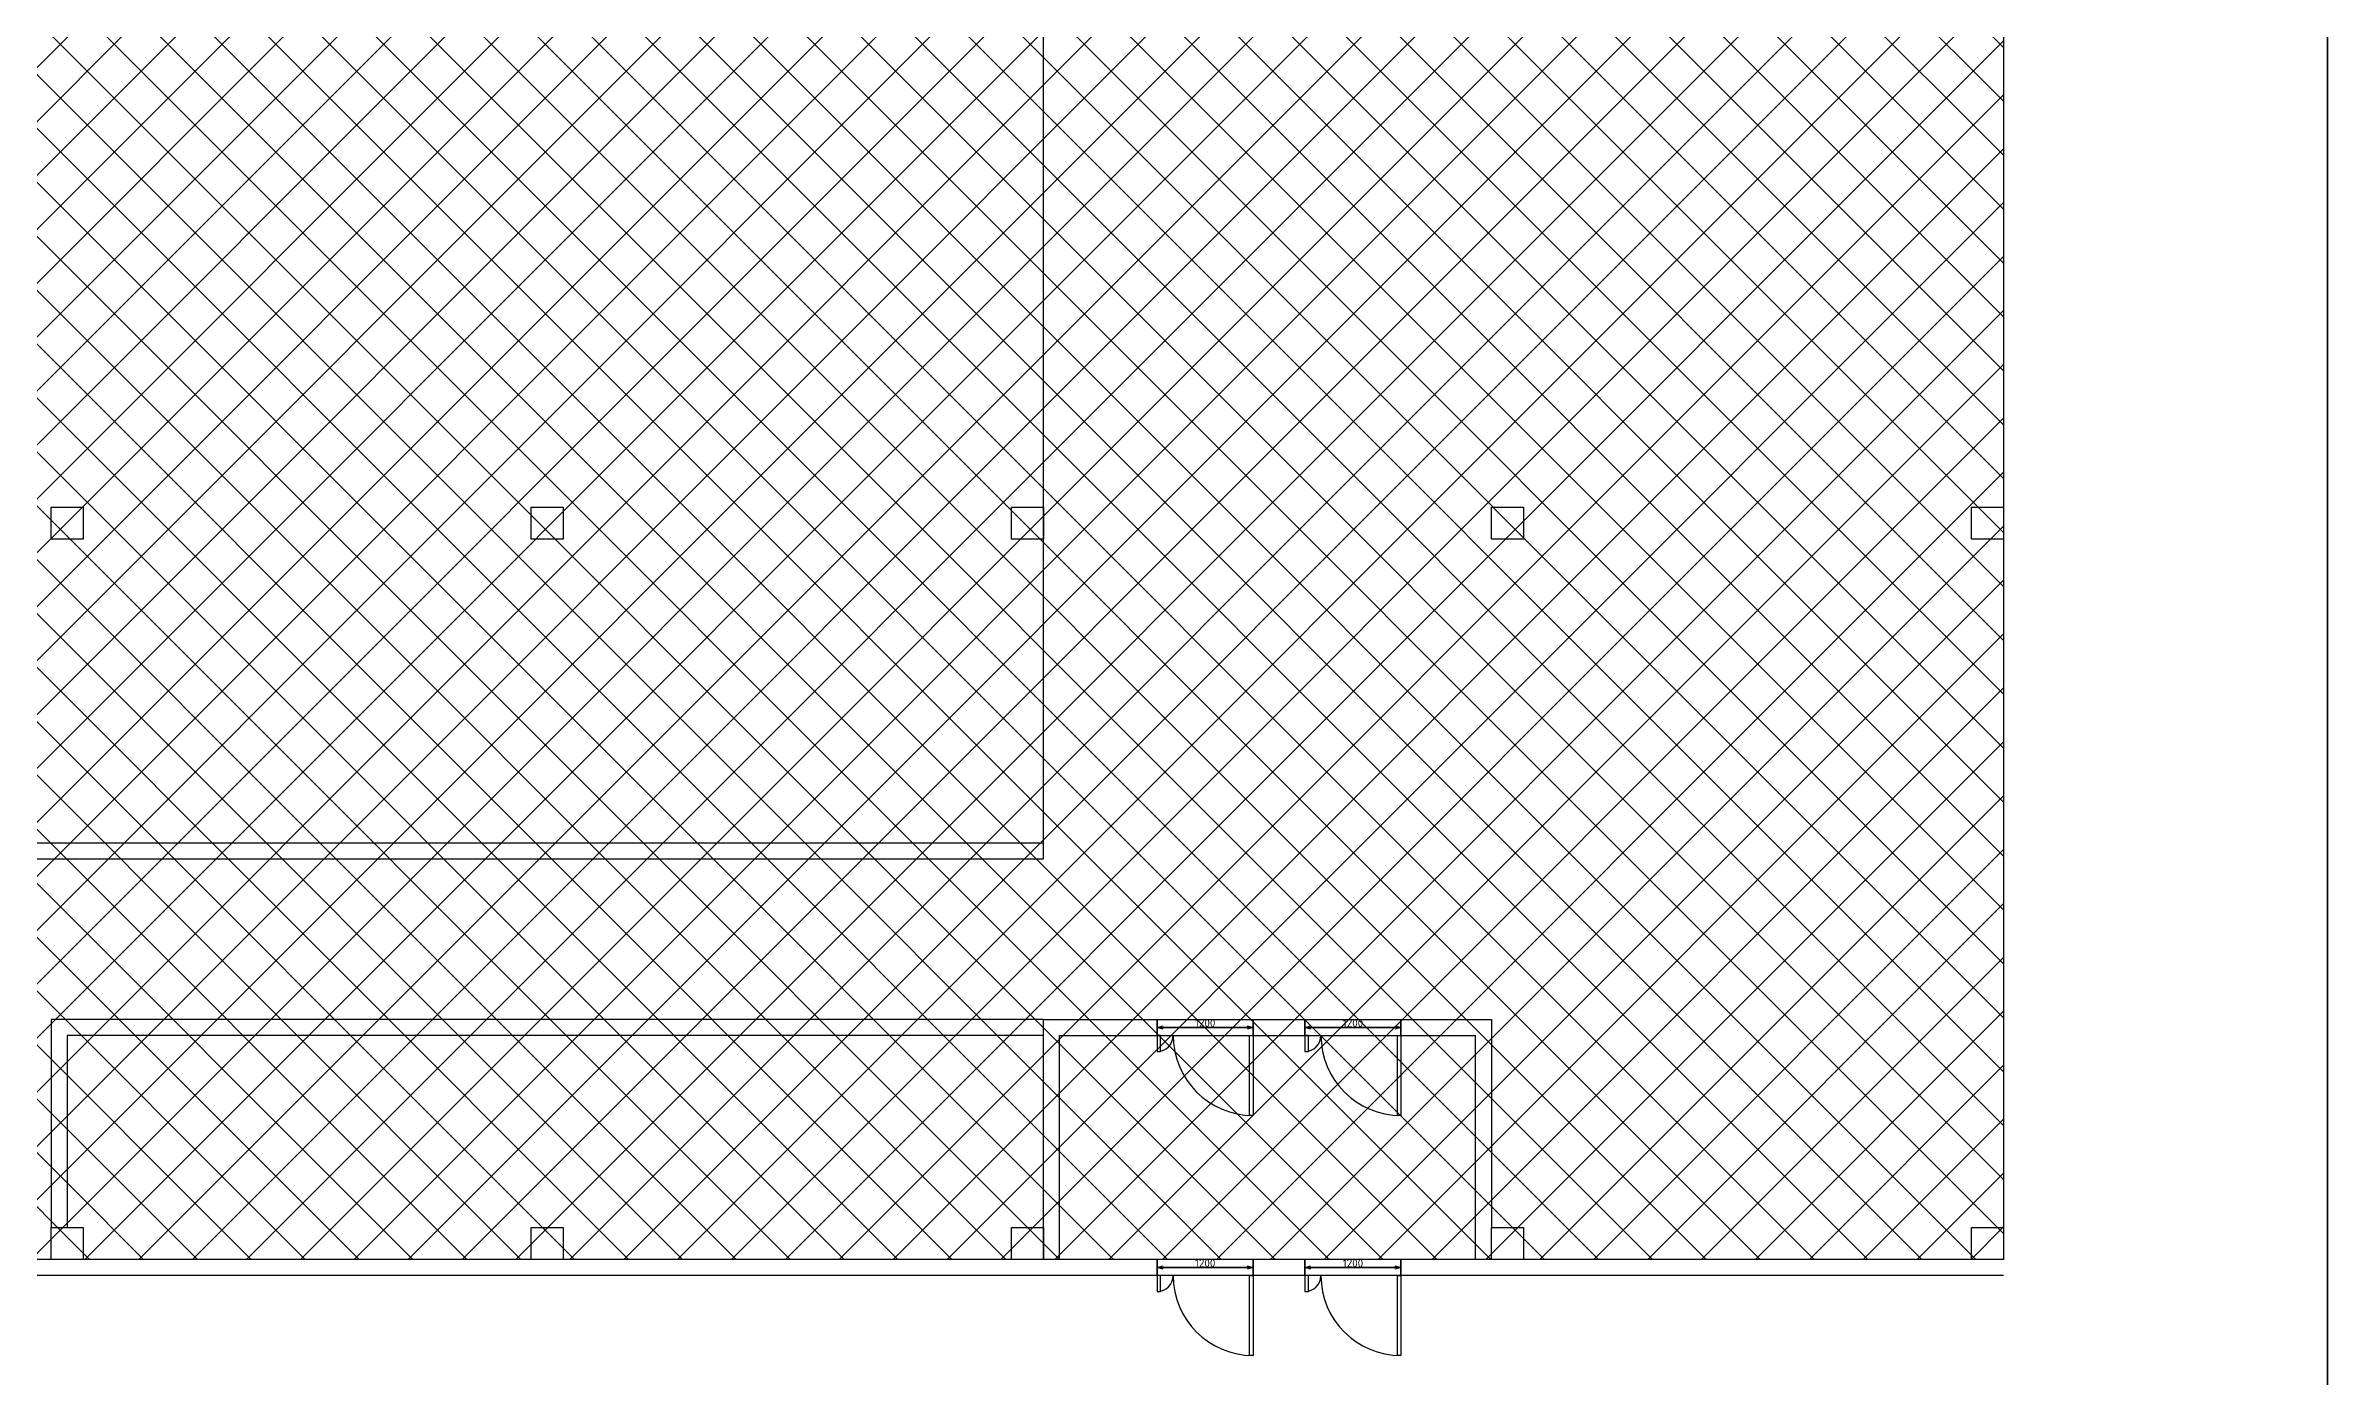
# Model space of a CAD drawing. Extents: x -150237 to 313168, y -187365 to 36962.
# Drawn here: x -25042 to 3475, y -170352 to -153728 of the extents above; entities that cross this region are included whole.
import ezdxf
from ezdxf import colors
from ezdxf.entities.mleader import LeaderData, LeaderLine
from ezdxf.math import Vec2, Vec3

# ---------------------------------------------------------------- set-up
doc = ezdxf.new("R2010")
doc.units = 0
doc.header["$LTSCALE"] = 50
doc.header["$PDMODE"] = 34
doc.header["$PDSIZE"] = 20
doc.layers.get('0').update_dxf_attribs({"linetype": 'CONTINUOUS'})
doc.layers.get('Defpoints').update_dxf_attribs({"linetype": 'CONTINUOUS'})
for name, color, linetype in [('Colums', 25, 'CONTINUOUS'), ('Dim', 7, 'CONTINUOUS'), ('Двери', 76, 'CONTINUOUS')]:
    doc.layers.add(name, color=color, linetype=linetype)
doc.layers.add('Стены', color=7, linetype='CONTINUOUS', lineweight=35)
doc.styles.get("Standard").update_dxf_attribs({"font": 'isocpeur.ttf'})
doc.dimstyles.get("Standard").update_dxf_attribs({"dimscale": 0, "dimtxt": 180, "dimasz": 75, "dimexe": 0, "dimexo": 0, "dimgap": 30, "dimtad": 1, "dimdec": 0, "dimdsep": 46, "dimtxsty": 'Standard', "dimblk1": 'OPEN30', "dimblk2": 'OPEN30', "dimsah": 1, "dimcen": 25, "dimadec": 0, "dimazin": 0, "dimtfac": 1, "dimtdec": 0, "dimtmove": 0, "dimatfit": 3, "dimldrblk": 'OPEN30', "dimfxl": 1, "dimtolj": 1, "dimtzin": 0, "dimarcsym": 0})

# ---------------------------------------------------------------- blocks, each defined once
blk = doc.blocks.new('_OPEN30')
at = {"color": 0, "linetype": 'ByBlock'}
for p, q in [((-1, 0.26794919), (0, 0)), ((0, 0), (-1, -0.26794919)), ((0, 0), (-1, 0))]:
    blk.add_line(p, q, dxfattribs=at)
blk = doc.blocks.new('*D115')
at = {"layer": 'Defpoints', "color": 0, "transparency": 16777216}
for p in [(-200, -24.99997060600248), (-200, -87.49997060600435), (1000, -87.49997060600248)]:
    blk.add_point(p, dxfattribs=at)
at = {"layer": 'Dim', "color": 0, "lineweight": -2, "transparency": 16777216}
for p, q in [((-200, -87.49997060600435), (-200, -24.99997060600248)), ((925, -24.99997060600248), (-125, -24.99997060600248)), ((1000, -87.49997060600248), (1000, -24.99997060600248))]:
    blk.add_line(p, q, dxfattribs=at)
at = {"layer": 'Dim', "color": 0, "lineweight": -2, "transparency": 16777216, "xscale": 75, "yscale": 75, "zscale": 75, "rotation": 180}
blk.add_blockref('_OPEN30', (-200, -24.99997060600248), dxfattribs=at)
at = {"layer": 'Dim', "color": 0, "lineweight": -2, "transparency": 16777216, "xscale": 75, "yscale": 75, "zscale": 75}
blk.add_blockref('_OPEN30', (1000, -24.99997060600248), dxfattribs=at)
at = {"layer": 'Dim', "color": 0, "transparency": 16777216, "insert": (400, 30.00002939399752), "char_height": 100, "attachment_point": 5}
blk.add_mtext('\\A1;1200', dxfattribs=at)
blk = doc.blocks.new('*D117')
at = {"layer": 'Defpoints', "color": 0, "transparency": 16777216}
for p in [(-200, -24.99994592496108), (-200, -87.49994592496296), (1000, -87.49994592496108)]:
    blk.add_point(p, dxfattribs=at)
at = {"layer": 'Dim', "color": 0, "lineweight": -2, "transparency": 16777216}
for p, q in [((-200, -87.49994592496296), (-200, -24.99994592496108)), ((925, -24.99994592496108), (-125, -24.99994592496108)), ((1000, -87.49994592496108), (1000, -24.99994592496108))]:
    blk.add_line(p, q, dxfattribs=at)
at = {"layer": 'Dim', "color": 0, "lineweight": -2, "transparency": 16777216, "xscale": 75, "yscale": 75, "zscale": 75, "rotation": 180}
blk.add_blockref('_OPEN30', (-200, -24.99994592496108), dxfattribs=at)
at = {"layer": 'Dim', "color": 0, "lineweight": -2, "transparency": 16777216, "xscale": 75, "yscale": 75, "zscale": 75}
blk.add_blockref('_OPEN30', (1000, -24.99994592496108), dxfattribs=at)
at = {"layer": 'Dim', "color": 0, "transparency": 16777216, "insert": (400, 30.00005407503892), "char_height": 100, "attachment_point": 5}
blk.add_mtext('\\A1;1200', dxfattribs=at)
blk = doc.blocks.new('*U114')
at = {"layer": 'Двери'}
for points in [[(-200, -125), (-200, -325), (-156, -325), (-156, -125)], [(1000, -124.9999999999981), (1000.000000000002, -1124.999999999998), (956.0000000000017, -1124.999999999998), (956, -124.9999999999981)]]:
    blk.add_lwpolyline(points, close=True, dxfattribs=at)
for centre, radius, start, end in [((-200.0000000000001, -125), 200.0000000000001, 270, 7.016709298534877e-15), ((1000, -124.9999999999981), 1000, 180, 270)]:
    blk.add_arc(centre, radius, start, end, dxfattribs=at)
at = {"layer": 'Стены'}
for p, q in [((-200, -125), (-200, 75.00005878799129)), ((1000, -124.9999999999981), (1000, 75.00005878799317))]:
    blk.add_line(p, q, dxfattribs=at)
at = {"layer": 'Dim'}
dim = blk.add_linear_dim(base=(-200, -24.99997060600248), p1=(1000, -87.49997060600248), p2=(-200, -87.49997060600435), angle=180, dimstyle='Standard', override={"dimscale": 1, "dimtxt": 100, "dimgap": 5, "dimarcsym": 2}, dxfattribs=at)
dim.commit()
dim.dimension.update_dxf_attribs({"geometry": '*D115', "text_midpoint": (400, 30.00002939399752)})
blk = doc.blocks.new('*U116')
at = {"layer": 'Двери'}
for points in [[(-200, -125), (-200, -325), (-156, -325), (-156, -125)], [(1000, -124.9999999999981), (1000.000000000002, -1124.999999999998), (956.0000000000017, -1124.999999999998), (956, -124.9999999999981)]]:
    blk.add_lwpolyline(points, close=True, dxfattribs=at)
for centre, radius, start, end in [((-200.0000000000001, -125), 200.0000000000001, 270, 7.016709298534877e-15), ((1000, -124.9999999999981), 1000, 180, 270)]:
    blk.add_arc(centre, radius, start, end, dxfattribs=at)
at = {"layer": 'Стены'}
for p, q in [((-200, -125), (-200, 75.00010815007408)), ((1000, -124.9999999999981), (1000, 75.00010815007596))]:
    blk.add_line(p, q, dxfattribs=at)
at = {"layer": 'Dim'}
dim = blk.add_linear_dim(base=(-200, -24.99994592496108), p1=(1000, -87.49994592496108), p2=(-200, -87.49994592496296), angle=180, dimstyle='Standard', override={"dimscale": 1, "dimtxt": 100, "dimgap": 5, "dimarcsym": 2}, dxfattribs=at)
dim.commit()
dim.dimension.update_dxf_attribs({"geometry": '*D117', "text_midpoint": (400, 30.00005407503892)})

msp = doc.modelspace()

# ---------------------------------------------------------------- hatches: boundary and pattern name
h = msp.add_hatch()
h.set_pattern_fill('ANSI37', color=256, scale=150)
h.set_pattern_definition([(45, (-24859.03474925136, -97807.4775435157), (-336.7596045400932, 336.7596045400933), []), (135, (-24859.03474925136, -97807.4775435157), (-336.7596045400933, -336.7596045400932), [])])
h.paths.add_polyline_path([(-30571.64227664717, -168893.162743893), (-30571.64227664717, -168493.1625682187), (-30721.64140697732, -168493.162743893), (-30721.64140697731, -147293.1619984381), (-32711.64317917793, -147293.162743893), (-32711.64317917793, -144693.162743893), (-571.6435541131132, -144693.162743893), (-571.6422766471724, -168893.162743893)])

# ---------------------------------------------------------------- linework, layer by layer
for p, q in [((-571.6435541131132, -144493.162743893), (-571.6422766471724, -168893.162743893)), ((-12571.64243974411, -163893.162865066), (-12571.64243974411, -144693.162743893)), ((-12571.64243974411, -163893.162865066), (-30721.64140697732, -163893.162865066)), ((-12571.64189681329, -163693.1630050201), (-30721.6408640465, -163693.1630050201)), ((-12571.64227664717, -165893.162743893), (-24971.64227664717, -165893.162743893)), ((-24971.64227664717, -165893.162743893), (-24971.64227664717, -168493.162743893)), ((-12571.64227664717, -168893.162743893), (-12571.64227664717, -165893.162743893)), ((-12571.64227664717, -165893.162743893), (-6971.642276647173, -165893.162743893)), ((-6971.642276647173, -165893.162743893), (-6971.642276647172, -168493.162743893)), ((-12571.64243974411, -166093.162865066), (-24771.64243974411, -166093.162865066)), ((-24771.64243974411, -166093.162865066), (-24771.64243974411, -168493.1629488008)), ((-12371.64213534458, -166093.162865066), (-7171.642135344583, -166093.162865066)), ((-12371.64213534458, -168893.1627717811), (-12371.64213534458, -166093.162865066)), ((-7171.642135344583, -168893.1627717811), (-7171.642135344583, -166093.162865066)), ((-571.6422766471724, -168893.162743893), (-36571.64227664717, -168893.162743893)), ((-571.6411239915969, -169093.162802681), (-36571.64227664717, -169093.162802681))]:
    msp.add_line(p, q)
at = {"const_width": 10}
msp.add_lwpolyline([(-30571.64227664717, -168893.162743893), (-30571.64227664717, -168493.1625682187), (-30721.64140697732, -168493.162743893), (-30721.64140697731, -147293.1619984381), (-32711.64317917793, -147293.162743893), (-32711.64317917793, -144693.162743893), (-571.6435541131132, -144693.162743893), (-571.6422766471724, -168893.162743893), (-30571.64227664717, -168893.162743893)], close=True, dxfattribs=at)
at = {"layer": 'Colums'}
for points in [[(-24971.64256448126, -159893.1628026811), (-24971.64256448126, -159493.1628026811), (-24571.64256448126, -159493.1628026811), (-24571.64256448126, -159893.1628026811), (-24971.64256448126, -159893.1628026811)], [(-18971.64256448126, -159893.1628026811), (-18971.64256448126, -159493.1628026811), (-18571.64256448126, -159493.1628026811), (-18571.64256448126, -159893.1628026811), (-18971.64256448126, -159893.1628026811)], [(-12971.64256448126, -159893.1628026811), (-12971.64256448126, -159493.1628026811), (-12571.64256448126, -159493.1628026811), (-12571.64256448126, -159893.1628026811), (-12971.64256448126, -159893.1628026811)], [(-6971.642564481262, -159893.1628026811), (-6971.642564481262, -159493.1628026811), (-6571.642564481262, -159493.1628026811), (-6571.642564481262, -159893.1628026811), (-6971.642564481262, -159893.1628026811)], [(-971.6425644812616, -159893.1628026811), (-971.6425644812616, -159493.1628026811), (-571.6425644812616, -159493.1628026811), (-571.6425644812616, -159893.1628026811), (-971.6425644812616, -159893.1628026811)], [(-24971.64227664717, -168893.162743893), (-24971.64227664717, -168493.162743893), (-24571.64227664717, -168493.162743893), (-24571.64227664717, -168893.162743893), (-24971.64227664717, -168893.162743893)], [(-18971.64227664717, -168893.162743893), (-18971.64227664717, -168493.162743893), (-18571.64227664717, -168493.162743893), (-18571.64227664717, -168893.162743893), (-18971.64227664717, -168893.162743893)], [(-12971.64227664717, -168893.162743893), (-12971.64227664717, -168493.162743893), (-12571.64227664717, -168493.162743893), (-12571.64227664717, -168893.162743893), (-12971.64227664717, -168893.162743893)], [(-6971.642276647172, -168893.162743893), (-6971.642276647172, -168493.162743893), (-6571.642276647172, -168493.162743893), (-6571.642276647172, -168893.162743893), (-6971.642276647172, -168893.162743893)], [(-971.6422766471724, -168893.162743893), (-971.6422766471724, -168493.162743893), (-571.6422766471724, -168493.162743893), (-571.6422766471724, -168893.162743893), (-971.6422766471724, -168893.162743893)]]:
    msp.add_lwpolyline(points, dxfattribs=at)
at = {"layer": 'Стены'}
msp.add_lwpolyline([(3475.12464468541, -187365.2066501006), (-56273.46632083657, -187365.2066501006), (-56273.46632083657, -137104.3414992497), (3475.12464468541, -137104.3414992497)], close=True, dxfattribs=at)

# ---------------------------------------------------------------- block references
for name, p in [('*U114', (-10950.24318440482, -165968.1628157039)), ('*U116', (-9102.806022168505, -165968.162865066)), ('*U114', (-10950.24318440482, -168968.162802681)), ('*U116', (-9102.806022168505, -168968.1628520431))]:
    msp.add_blockref(name, p, dxfattribs=at)

# ---------------------------------------------------------------- leaders
ml = msp.add_multileader_mtext('Standard')
ml.set_content('Обеспечить беспрепятственный доступ\\Pи путь эвакуации', color=256)
ml.set_leader_properties()
ml.build(insert=Vec2(0, 0))
ml.multileader.update_dxf_attribs({"text_right_attachment_type": 6, "dogleg_length": 0.36, "arrow_head_size": 200})
ctx = ml.context
ctx.base_point, ctx.char_height, ctx.arrow_head_size, ctx.plane_origin = Vec3(-28896.05511690863, -170914.7508784867), 350, 200, Vec3(-29918.01265358704, -172552.3716847164)
ctx.right_attachment = 6
notes = []
notes.append((ctx, [(0, (1, 1, 0), (-28896.41511690863, -170914.7508784867), (1, 0), 0.36, [(0, [(-29310.99204987814, -167278.8387504136)], 0, [])])]))
ctx.mtext.insert, ctx.mtext.flow_direction = Vec3(-28894.05511690863, -170687.2508784867), 5
for ctx, leaders in notes:
    for number, flags, end, landing, length, lines in leaders:
        leader = LeaderData()
        leader.index, (leader.has_last_leader_line, leader.has_dogleg_vector, leader.attachment_direction) = number, flags
        leader.last_leader_point, leader.dogleg_vector, leader.dogleg_length = Vec3(end), Vec3(landing), length
        for number, points, colour, breaks in lines:
            line = LeaderLine()
            line.index, line.vertices, line.color, line.breaks = number, Vec3.list(points), colors.encode_raw_color(colour), breaks
            leader.lines.append(line)
        ctx.leaders.append(leader)

doc.saveas('drawing.dxf')
